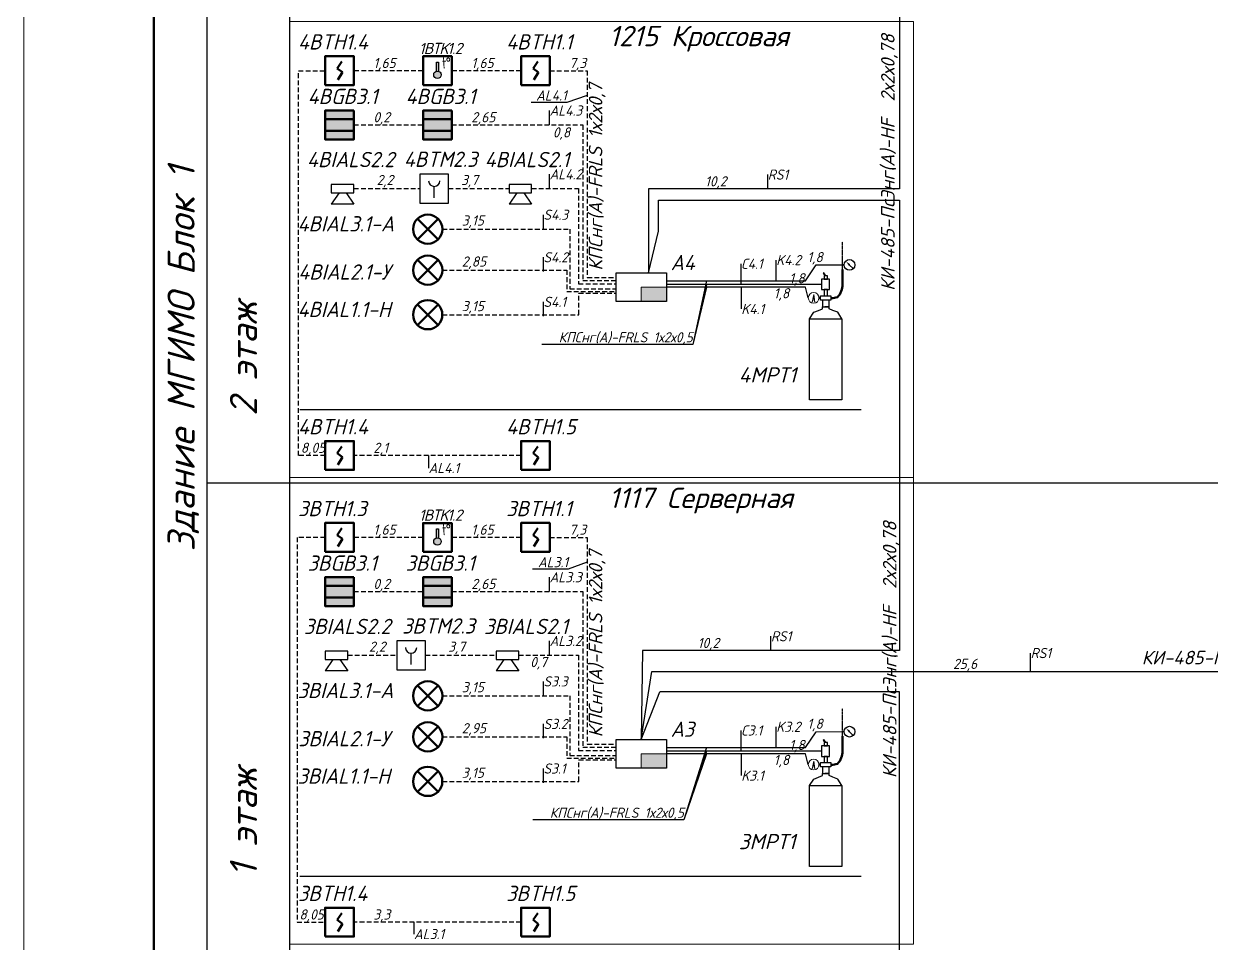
# Model space of a CAD drawing. Header units: millimetres. Extents: x -26895 to 107134, y 1241 to 21401.
# Drawn here: x 2357 to 11112, y 7568 to 14346 of the extents above; entities that cross this region are included whole.
import ezdxf
from ezdxf import colors
from ezdxf.entities.mleader import LeaderData, LeaderLine
from ezdxf.math import Vec2, Vec3

# ---------------------------------------------------------------- set-up
doc = ezdxf.new("R2010")
doc.units = ezdxf.units.MM
for name, pattern in [('1TS06', [15.375, 6, -0.15, 0.075, -0.15, 9]), ('DASHED', [7, 5, -2, 0]), ('штриховая', [0.75, 0.5, -0.25])]:
    doc.linetypes.add(name, pattern=pattern)
for name, color, linetype, lineweight in [('.', 7, 'Continuous', 50), ('013', 7, 'Continuous', 18), ('ПС', 1, 'Continuous', 50), ('размер КЛАДОЧНЫЙ2', 204, 'Continuous', 5)]:
    doc.layers.add(name, color=color, linetype=linetype, lineweight=lineweight)
doc.layers.add('АГПТ', color=7, linetype='Continuous')
doc.styles.add('GOST-2.304_Type-B_italic', font='GOST_Common Italic.ttf')
doc.styles.get("Standard").update_dxf_attribs({"font": 'arial.ttf'})
doc.styles.add('Архитектурный', font='isocpeui.ttf')

# ---------------------------------------------------------------- blocks, each defined once
blk = doc.blocks.new('*U38')
at = {"lineweight": 0}
blk.add_lwpolyline([(-292, -5), (5, -5), (5, 415), (-292, 415)], close=True, dxfattribs=at)
at = {"color": 0, "linetype": 'Continuous', "lineweight": 50}
blk.add_lwpolyline([(-272, 410), (0, 410), (0, 0), (-272, 0)], close=True, dxfattribs=at)
blk = doc.blocks.new('BTH')
at = {"layer": 'ПС', "color": 1}
for p, q in [((-276774, 250884), (-276856, 250767)), ((-276856, 250767), (-276765, 250699)), ((-276764, 250699), (-276844, 250567))]:
    blk.add_line(p, q, dxfattribs=at)
blk.add_lwpolyline([(-277065, 250476), (-276565, 250476), (-276565, 250976), (-277065, 250976)], close=True, dxfattribs=at)
blk = doc.blocks.new('BTK')
at = {"layer": '.'}
h = blk.add_hatch(color=1, dxfattribs=at)
h.dxf.hatch_style = 1
h.paths.add_polyline_path([(-660863, 516880, 1), (-660962, 516880, 1)])
h.paths.add_polyline_path([(-660925, 516928, -0.141606), (-660898, 516927), (-660898, 517050), (-660925, 517050)])
at = {"layer": 'АГПТ', "color": 1}
blk.add_lwpolyline([(-660925, 516928), (-660925, 517050), (-660898, 517050), (-660898, 516927)], dxfattribs=at)
blk.add_circle((-660913, 516880), 49.6, dxfattribs=at)
at = {"layer": 'ПС', "color": 1}
blk.add_lwpolyline([(-661105, 516742), (-660720, 516742), (-660720, 517127), (-661105, 517127)], close=True, dxfattribs=at)
at = {"layer": 'АГПТ', "color": 1, "linetype": 'DASHED', "insert": (-660847, 517113), "char_height": 150, "attachment_point": 1, "style": 'Архитектурный'}
blk.add_mtext_dynamic_manual_height_columns('{\\Q-15;\\W0.8;\\T0.75;t%%D}', width=2688.67, gutter_width=1, heights=[0], dxfattribs=at)
blk = doc.blocks.new('BIAL')
at = {"layer": 'ПС', "color": 3}
for p, q in [((252503, 344100), (253015, 343588)), ((252503, 343588), (253015, 344100))]:
    blk.add_line(p, q, dxfattribs=at)
blk.add_circle((252759, 343844), 362, dxfattribs=at)
blk = doc.blocks.new('BIAS')
at = {"layer": 'размер КЛАДОЧНЫЙ2', "color": 4, "linetype": 'Continuous', "lineweight": 30}
for p, q in [((-819752, 54162), (-819655, 54229)), ((-819655, 54229), (-819655, 54033)), ((-819752, 54100), (-819655, 54033))]:
    blk.add_line(p, q, dxfattribs=at)
blk.add_lwpolyline([(-819825, 54033), (-819752, 54033), (-819752, 54229), (-819825, 54229)], close=True, dxfattribs=at)
blk = doc.blocks.new('Геркон')
at = {"ltscale": 50}
h = blk.add_hatch(color=5, dxfattribs=at)
h.paths.add_polyline_path([(184164, -2159), (184164, -2309), (184664, -2309), (184664, -2159)])
h.paths.add_polyline_path([(184664, -2659), (184664, -2509), (184164, -2509), (184164, -2659)])
at = {"linetype": '1TS06', "true_color": 0xffffff}
blk.add_hatch(color=7, dxfattribs=at).paths.add_polyline_path([(184164, -2309), (184164, -2509), (184664, -2509), (184664, -2309)])
at = {"layer": 'ПС', "color": 5}
for p, q in [((184164, -2309), (184664, -2309)), ((184164, -2509), (184664, -2509))]:
    blk.add_line(p, q, dxfattribs=at)
blk.add_lwpolyline([(184164, -2659), (184664, -2659), (184664, -2159), (184164, -2159)], close=True, dxfattribs=at)
blk = doc.blocks.new('ЭДУ')
at = {"color": 5, "lineweight": 30}
blk.add_line((-820922, 54640), (-820922, 54738), dxfattribs=at)
blk.add_lwpolyline([(-821047, 54594), (-820797, 54594), (-820797, 54844), (-821047, 54844)], close=True, dxfattribs=at)
blk.add_arc((-820922, 54788), 49.5, 182.4442, 357.5558, dxfattribs=at)

msp = doc.modelspace()

# ---------------------------------------------------------------- hatches: boundary and pattern name
h = msp.add_hatch(color=6)
h.dxf.hatch_style = 1
h.paths.add_polyline_path([(8450.5, 12573.3), (8439.7, 12562.6), (8421.4, 12591.7)])
h = msp.add_hatch(color=6)
h.dxf.hatch_style = 1
h.paths.add_polyline_path([(8450.5, 9133.3), (8439.7, 9122.6), (8421.4, 9151.7)])
at = {"layer": 'АГПТ', "linetype": 'ByBlock', "lineweight": 5}
h = msp.add_hatch(color=1, dxfattribs=at)
h.dxf.hatch_style = 1
h.paths.add_polyline_path([(7095.7, 12299), (7095.7, 12404.1), (6909.8, 12404.1), (6909.8, 12299)])
h = msp.add_hatch(color=1, dxfattribs=at)
h.dxf.hatch_style = 1
h.paths.add_polyline_path([(7095.7, 8859), (7095.7, 8964.1), (6909.8, 8964.1), (6909.8, 8859)])

# ---------------------------------------------------------------- linework, layer by layer
at = {"color": 1, "ltscale": 100}
for p, q in [((8245.5, 12245.1), (8245.5, 12258.8)), ((8245.5, 12258.8), (8276.1, 12258.8)), ((8294, 12258.8), (8263.4, 12258.8)), ((8294, 12245.1), (8294, 12258.8)), ((8151, 12170.5), (8181.5, 12218.8)), ((8181.5, 12218.8), (8217, 12233.4)), ((8217, 12233.4), (8245.5, 12245.1)), ((8322.5, 12233.4), (8294, 12245.1)), ((8358, 12218.8), (8322.5, 12233.4)), ((8388.5, 12170.5), (8358, 12218.8)), ((8151, 8730.5), (8181.5, 8778.8)), ((8181.5, 8778.8), (8217, 8793.4)), ((8217, 8793.4), (8245.5, 8805.1)), ((8245.5, 8805.1), (8245.5, 8818.8)), ((8245.5, 8818.8), (8276.1, 8818.8)), ((8294, 8818.8), (8263.4, 8818.8)), ((8294, 8805.1), (8294, 8818.8)), ((8322.5, 8793.4), (8294, 8805.1)), ((8358, 8778.8), (8322.5, 8793.4)), ((8388.5, 8730.5), (8358, 8778.8))]:
    msp.add_line(p, q, dxfattribs=at)
at = {"color": 244, "linetype": 'штриховая', "lineweight": 30, "true_color": 0x991b1e}
for points in [[(8393.6, 12534.1), (8393.6, 12739.1)], [(8393.6, 9094.1), (8393.6, 9299.1)]]:
    msp.add_lwpolyline(points, dxfattribs=at)
at = {"color": 6}
for points in [[(8469, 12543.1), (8444.6, 12567.5)], [(8469, 9103.1), (8444.6, 9127.5)]]:
    msp.add_lwpolyline(points, dxfattribs=at)
at = {"color": 1, "ltscale": 100}
for points in [[(8237.4, 12385.8), (8298.3, 12385.8), (8298.3, 12462.7), (8237.4, 12462.7)], [(8257.1, 12341.4), (8283.1, 12341.4), (8283.1, 12385.8), (8257.1, 12385.8)], [(8308.5, 12309), (8231, 12309), (8231, 12341.4), (8308.5, 12341.4)], [(8245.5, 12258.8), (8294, 12258.8), (8294, 12309), (8245.5, 12309)], [(8388.5, 11573.6), (8151, 11573.6), (8151, 12170.5), (8388.5, 12170.5)], [(8237.4, 8945.8), (8298.3, 8945.8), (8298.3, 9022.7), (8237.4, 9022.7)], [(8257.1, 8901.4), (8283.1, 8901.4), (8283.1, 8945.8), (8257.1, 8945.8)], [(8308.5, 8869), (8231, 8869), (8231, 8901.4), (8308.5, 8901.4)], [(8245.5, 8818.8), (8294, 8818.8), (8294, 8869), (8245.5, 8869)], [(8388.5, 8133.6), (8151, 8133.6), (8151, 8730.5), (8388.5, 8730.5)]]:
    msp.add_lwpolyline(points, close=True, dxfattribs=at)
at = {"color": 42, "lineweight": 20}
for points in [[(8181.2, 12350.4), (8170.1, 12294.2), (8180.5, 12325.2)], [(8181.2, 12350.4), (8189.2, 12293.7), (8180.5, 12325.2)], [(8181.2, 8910.4), (8170.1, 8854.2), (8180.5, 8885.2)], [(8181.2, 8910.4), (8189.2, 8853.7), (8180.5, 8885.2)]]:
    msp.add_lwpolyline(points, dxfattribs=at)
at = {"color": 6, "ltscale": 100}
for centre in [(8445.1, 12568), (8445.1, 9128)]:
    msp.add_circle(centre, 39.6, dxfattribs=at)
at = {"color": 42, "lineweight": 20}
for centre in [(8180.5, 12325.2), (8180.5, 8885.2)]:
    msp.add_circle(centre, 39.6, dxfattribs=at)
at = {"color": 1, "lineweight": 50}
for points in [[(8308.5, 12323.4), (8325.4, 12323.7), (8360.7, 12324.4), (8396.7, 12389.5), (8393.1, 12459.9), (8393.5, 12513.4), (8393.6, 12534.1)], [(8308.5, 8883.4), (8325.4, 8883.7), (8360.7, 8884.4), (8396.7, 8949.5), (8393.1, 9019.9), (8393.5, 9073.4), (8393.6, 9094.1)]]:
    msp.add_open_spline(points, degree=3, knots=[0, 0, 0, 0, 47.564352, 99.042041, 197.472093, 259.513479, 259.513479, 259.513479, 259.513479], dxfattribs=at)
at = {"layer": '013', "color": 165, "lineweight": 30, "ltscale": 3, "true_color": 0x5e67af}
for points in [[(7095.7, 12451.4), (8119.5, 12451.4), (8200.1, 12567.7), (8405.5, 12568)], [(7095.7, 9011.4), (8119.5, 9011.4), (8200.1, 9127.7), (8405.5, 9128)]]:
    msp.add_lwpolyline(points, dxfattribs=at)
at = {"layer": '013', "color": 5, "lineweight": 30, "ltscale": 3}
for points in [[(8237.4, 12424.2), (7095.7, 12424.2)], [(8237.4, 8984.2), (7095.7, 8984.2)]]:
    msp.add_lwpolyline(points, dxfattribs=at)
at = {"layer": '013', "color": 67, "lineweight": 30, "ltscale": 3, "true_color": 0x727430}
for points in [[(8140.9, 12326.8), (8119.5, 12404.1), (7095.7, 12404.1)], [(8140.9, 8886.8), (8119.5, 8964.1), (7095.7, 8964.1)]]:
    msp.add_lwpolyline(points, dxfattribs=at)
at = {"layer": 'АГПТ'}
for points in [[(3707, 21161.4), (3707, 1481.4)], [(4319.5, 4121.4), (4319.5, 21161.4)], [(4392.5, 11502.5), (8531.7, 11502.5)], [(3707, 10961.4), (16372.6, 10961.4)], [(4392.5, 8062.5), (8531.7, 8062.5)]]:
    msp.add_lwpolyline(points, dxfattribs=at)
at = {"layer": 'АГПТ', "color": 6}
for points in [[(6909.8, 19309.2), (6909.8, 19799.6), (8813.7, 19799.6), (8813.7, 16443.6), (6964, 16443.6), (6964, 15869.2), (7029.7, 16062.5), (7029.7, 16381.6), (8813.7, 16381.6), (8813.7, 13128.1), (6964, 13128.1), (6964, 12509.2), (7037.4, 12817.2), (7037.4, 13045.3), (8813.7, 13045.3), (8813.7, 9725.1), (6917.7, 9725.1), (6909.8, 9069.2), (6987.2, 9570.1), (13770.2, 9570.1), (13770.2, 9929.4), (14025.7, 9929.4)], [(12910.9, 5338.9), (12910.9, 4553), (8797.4, 4553), (8797.4, 6209.2), (6962.9, 6209.2), (6962.9, 5629.2), (6871.2, 5953.4), (6871.2, 6425.4), (8813.7, 6425.4), (8813.7, 9422.5), (7046, 9422.5), (7046, 9422.5), (7046, 9422.5), (7046, 9422.5)]]:
    msp.add_lwpolyline(points, dxfattribs=at)
at = {"layer": 'АГПТ', "color": 252, "lineweight": 15}
for points in [[(8917, 14361.4), (4319.5, 14361.4), (4319.5, 11001.4), (8917, 11001.4)], [(8917, 11001.4), (4319.5, 11001.4), (4319.5, 7561.4), (8917, 7561.4)]]:
    msp.add_lwpolyline(points, close=True, dxfattribs=at)
at = {"layer": 'АГПТ', "color": 1, "linetype": 'штриховая', "lineweight": 30, "ltscale": 70}
for points in [[(4578.5, 11163.4), (4382.8, 11163.4), (4382.8, 13999.9), (4578.5, 13999.9)], [(5300.7, 13999.9), (4790.8, 13999.9)], [(6023, 13999.9), (5513, 13999.9)], [(6235.2, 13999.9), (6511.5, 13999.9), (6511.5, 12475.4), (6723.8, 12475.4)], [(6023, 11163.4), (4790.8, 11163.4)], [(4578.5, 10559.9), (4372.5, 10559.9), (4372.5, 7723.4), (4578.5, 7723.4)], [(5300.7, 10559.9), (4790.8, 10559.9)], [(6023, 10559.9), (5513, 10559.9)], [(6235.2, 10559.9), (6511.5, 10559.9), (6511.5, 9035.4), (6723.8, 9035.4)], [(6023, 7723.4), (4790.8, 7723.4)]]:
    msp.add_lwpolyline(points, dxfattribs=at)
at = {"layer": 'АГПТ', "color": 1, "linetype": 'штриховая', "ltscale": 70}
for points in [[(4790.8, 13600.1), (5300.7, 13600.1)], [(5513, 13600.1), (6478.4, 13600.1), (6478.4, 12454.5), (6723.8, 12454.5)], [(4790.8, 13130.5), (5276.5, 13130.5)], [(5488.7, 13130.5), (5938.1, 13130.5)], [(6101.2, 13130.5), (6447.3, 13130.5), (6447.3, 12428.5), (6723.8, 12428.5)], [(4790.8, 10160.1), (5300.7, 10160.1)], [(5513, 10160.1), (6478.4, 10160.1), (6478.4, 9014.5), (6723.8, 9014.5)], [(4745, 9690.5), (5106.2, 9690.5)], [(5318.4, 9690.5), (5839.6, 9690.5)], [(6006, 9690.5), (6447.3, 9690.5), (6447.3, 8988.5), (6723.8, 8988.5)]]:
    msp.add_lwpolyline(points, dxfattribs=at)
at = {"layer": 'АГПТ', "color": 116, "linetype": 'штриховая', "ltscale": 70, "true_color": 0x136734}
for points in [[(5443.1, 12832), (6382.2, 12832), (6382.2, 12392.5), (6723.8, 12392.5)], [(5443, 12529.8), (6359.7, 12529.8), (6359.7, 12373.2), (6723.8, 12373.2)], [(5443, 12201.2), (6448.3, 12201.2), (6448.3, 12359.5), (6723.8, 12359.5)], [(5443.1, 9392), (6382.2, 9392), (6382.2, 8952.5), (6723.8, 8952.5)], [(5443, 9089.8), (6359.7, 9089.8), (6359.7, 8933.2), (6723.8, 8933.2)], [(5443, 8761.2), (6448.3, 8761.2), (6448.3, 8919.5), (6723.8, 8919.5)]]:
    msp.add_lwpolyline(points, dxfattribs=at)
at = {"layer": 'АГПТ', "color": 1, "linetype": 'штриховая', "lineweight": 30}
for points in [[(8405.5, 12568), (8393.6, 12568)], [(8405.5, 9128), (8393.6, 9128)]]:
    msp.add_lwpolyline(points, dxfattribs=at)
at = {"layer": 'АГПТ', "color": 251, "linetype": 'ByBlock', "lineweight": 5}
for points in [[(8484.7, 12568), (8489.1, 12568), (8489.1, 12568), (8484.7, 12568)], [(8484.7, 9128), (8489.1, 9128), (8489.1, 9128), (8484.7, 9128)]]:
    msp.add_lwpolyline(points, close=True, dxfattribs=at)
at = {"layer": 'АГПТ', "color": 1}
for points in [[(7095.7, 12299), (6723.8, 12299), (6723.8, 12509.2), (7095.7, 12509.2)], [(7095.7, 8859), (6723.8, 8859), (6723.8, 9069.2), (7095.7, 9069.2)]]:
    msp.add_lwpolyline(points, close=True, dxfattribs=at)
at = {"layer": 'АГПТ', "color": 5, "linetype": 'ByBlock', "lineweight": 30}
for points in [[(8269.5, 12488.8), (8256.7, 12509.5), (8251.5, 12506.3), (8262.3, 12488.8)], [(8269.5, 9048.8), (8256.7, 9069.5), (8251.5, 9066.3), (8262.3, 9048.8)]]:
    msp.add_lwpolyline(points, dxfattribs=at)
for points in [[(8257.1, 12462.7), (8283.1, 12462.7), (8283.1, 12488.8), (8257.1, 12488.8)], [(8257.1, 9022.7), (8283.1, 9022.7), (8283.1, 9048.8), (8257.1, 9048.8)]]:
    msp.add_lwpolyline(points, close=True, dxfattribs=at)
at = {"layer": 'АГПТ', "color": 1, "linetype": 'ByBlock', "lineweight": 5}
for points in [[(7095.7, 12299), (6909.8, 12299), (6909.8, 12404.1), (7095.7, 12404.1)], [(7095.7, 8859), (6909.8, 8859), (6909.8, 8964.1), (7095.7, 8964.1)]]:
    msp.add_lwpolyline(points, close=True, dxfattribs=at)
at = {"layer": 'АГПТ', "color": 251, "linetype": 'ByBlock', "lineweight": 30}
for points in [[(8231, 12327.4), (8220.1, 12327.4), (8220.1, 12322.8), (8231, 12322.8)], [(8231, 8887.4), (8220.1, 8887.4), (8220.1, 8882.8), (8231, 8882.8)]]:
    msp.add_lwpolyline(points, close=True, dxfattribs=at)
at = {"layer": 'АГПТ', "color": 6, "lineweight": 30}
msp.add_lwpolyline([(6909.8, 9069.2), (7046, 9422.5)], dxfattribs=at)

# ---------------------------------------------------------------- block references
at = {"xscale": 48, "yscale": 48, "zscale": 48}
msp.add_blockref('*U38', (16372.6, 1481.4), dxfattribs=at)
at = {"layer": 'АГПТ', "color": 1, "linetype": 'Continuous', "xscale": 0.4244625, "yscale": 0.4244625, "zscale": 0.4244625}
for p in [(122182.4, -92424), (123626.8, -92424), (122182.4, -95260.6), (123626.8, -95260.6), (122182.4, -95864), (123626.8, -95864), (122182.4, -98700.6), (123626.8, -98700.6)]:
    msp.add_blockref('BTH', p, dxfattribs=at)
at = {"layer": 'АГПТ'}
for name, p, xscale, yscale, zscale in [('BTK', (368908.6, -270314.1), 0.55, 0.55, 0.55), ('ЭДУ', (702284, -33322), 0.8489249999999996, 0.8489249999999996, 0.8489249999999996), ('BTK', (368908.6, -273754.1), 0.55, 0.55, 0.55), ('ЭДУ', (702113.6, -36762), 0.8489249999999996, 0.8489249999999996, 0.8489249999999996)]:
    msp.add_blockref(name, p, dxfattribs=dict(at, xscale=xscale, yscale=yscale, zscale=zscale))
at = {"layer": 'АГПТ', "color": 1, "xscale": 0.4244625, "yscale": 0.4244625, "zscale": 0.4244625, "rotation": 180}
for p in [(82961.3, 12577.4), (83683.5, 12577.4), (82961.3, 9137.4), (83683.5, 9137.4)]:
    msp.add_blockref('Геркон', p, dxfattribs=at)
at = {"layer": 'АГПТ', "xscale": 0.8489249999999996, "yscale": 0.8489249999999996, "zscale": 0.8489249999999996, "rotation": 270}
for p in [(-41245.7, -682808.6), (-39935.3, -682808.6), (-41291.4, -686248.6), (-40030.4, -686248.6)]:
    msp.add_blockref('BIAS', p, dxfattribs=at)
at = {"layer": 'АГПТ', "color": 5, "xscale": 0.2971237499999999, "yscale": 0.2971237499999999, "zscale": 0.2971237499999999}
for p, rotation in [((107499.6, -62268.6), 89.99999999999996), ((80436.1, 114693.8), 180), ((107499.5, -62899.5), 89.99999999999996), ((107499.6, -65708.6), 89.99999999999996), ((80436.1, 111253.8), 180), ((107499.5, -66339.5), 89.99999999999996)]:
    msp.add_blockref('BIAL', p, dxfattribs=dict(at, rotation=rotation))

# ---------------------------------------------------------------- texts
at = {"layer": 'АГПТ', "linetype": 'DASHED', "attachment_point": 1, "style": 'Архитектурный'}
for s, width, insert, char_height in [('{\\C252;1215 Кроссовая}', 4012.725, (6670.6, 14330.3), 150), ('{\\T0.75;1BTK1.2}', 2688.671, (5270.7, 14205.2), 82.5), ('{\\C0;4МРТ1}', 2688.671, (7628.6, 11813.6), 112.5), ('{\\C252;1117 Серверная}', 4012.725, (6670.6, 10926.6), 150), ('{\\T0.75;1BTK1.2}', 2688.671, (5270.7, 10765.2), 82.5), ('{\\C0;3МРТ1}', 2688.671, (7628.6, 8373.6), 112.5)]:
    msp.add_mtext_dynamic_manual_height_columns(s, width=width, gutter_width=1, heights=[0], dxfattribs=dict(at, insert=insert, char_height=char_height))
at = {"layer": 'АГПТ', "color": 1, "linetype": 'штриховая', "lineweight": 30, "char_height": 100, "width": 2660.544, "attachment_point": 1, "rotation": 90, "style": 'GOST-2.304_Type-B_italic'}
for s, insert in [('{\\fISOCPEUR|b0|i1|c204|p34;\\C0;КИ-485-ПсЭнг(А)-HF  2х2х0,78}', (8677.7, 12377.3)), ('{\\fISOCPEUR|b0|i1|c204|p34;\\C0;КПСнг(А)-FRLS 1х2х0,7}', (6522.9, 12525.8)), ('{\\fISOCPEUR|b0|i1|c204|p34;\\C0;КИ-485-ПсЭнг(А)-HF  2х2х0,78}', (8691.3, 8785.2)), ('{\\fISOCPEUR|b0|i1|c204|p34;\\C0;КПСнг(А)-FRLS 1х2х0,7}', (6522.9, 9085.8))]:
    msp.add_mtext(s, dxfattribs=dict(at, insert=insert))
at = {"layer": 'АГПТ', "color": 1, "linetype": 'штриховая', "lineweight": 30, "attachment_point": 1, "style": 'GOST-2.304_Type-B_italic'}
for s, insert, char_height, width in [('{\\C0;4BTH1.4}', (4378.8, 14268.5), 112.5, 606.258), ('{\\C0;4BTH1.1}', (5913.9, 14268.5), 112.5, 606.258), ('{\\C0;1,65}', (4934.2, 14094.4), 75, 606.258), ('{\\C0;1,65}', (5656.4, 14094.4), 75, 606.258), ('{\\C0;7,3}', (6378.6, 14094.4), 75, 606.258), ('{\\C0;4BGB3.1}', (4450.1, 13866.6), 112.5, 606.258), ('{\\C0;4BGB3.1}', (5172.3, 13866.6), 112.5, 606.258), ('{\\C0;0,2}', (4934.2, 13694.5), 75, 606.258), ('{\\C0;2,65}', (5656.4, 13694.5), 75, 606.258), ('{\\C0;0,8}', (6257.9, 13582.7), 75, 606.258), ('{\\C0;4BIALS2.2}', (4445.1, 13401.2), 112.5, 606.258), ('{\\C0;4BTM2.3}', (5158.9, 13403.2), 112.5, 606.258), ('{\\C0;4BIALS2.1}', (5755.5, 13401.2), 112.5, 606.258), ('{\\C0;2,2}', (4958.6, 13231.7), 75, 606.258), ('{\\C0;3,7}', (5581.3, 13231.7), 75, 606.258), ('{\\C0;10,2}', (7379.7, 13222.2), 75, 606.258), ('{\\C0;4BIAL3.1-A}', (4375.6, 12927.4), 112.5, 606.258), ('{\\C0;3,15}', (5586.5, 12933.2), 75, 606.258), ('{\\C0;2,85}', (5586.5, 12630.9), 75, 606.258), ('{\\C0;А4}', (7126.7, 12642.1), 112.5, 606.258), ('{\\C0;1,8}', (8133.7, 12663.2), 75, 606.258), ('{\\C0;4BIAL2.1-У}', (4380.7, 12572.5), 112.5, 606.258), ('{\\C0;1,8}', (8000.5, 12507.3), 75, 606.258), ('{\\C0;1,8}', (7886.3, 12397), 75, 606.258), ('{\\C0;4BIAL1.1-H}', (4375.5, 12296.5), 112.5, 606.258), ('{\\C0;3,15}', (5586.4, 12302.3), 75, 606.258), ('{\\C0;4BTH1.4}', (4378.8, 11432), 112.5, 606.258), ('{\\C0;4BTH1.5}', (5913.9, 11432), 112.5, 606.258), ('{\\C0;8,05}', (4399.2, 11257.8), 75, 606.258), ('{\\C0;2,1}', (4934.2, 11257.8), 75, 606.258), ('{\\C0;3BTH1.3}', (4378.8, 10828.5), 112.5, 606.258), ('{\\C0;3BTH1.1}', (5913.9, 10828.5), 112.5, 606.258), ('{\\C0;1,65}', (4934.2, 10654.4), 75, 606.258), ('{\\C0;1,65}', (5656.4, 10654.4), 75, 606.258), ('{\\C0;7,3}', (6378.6, 10654.4), 75, 606.258), ('{\\C0;3BGB3.1}', (4450.1, 10426.6), 112.5, 606.258), ('{\\C0;3BGB3.1}', (5172.3, 10426.6), 112.5, 606.258), ('{\\C0;0,2}', (4934.2, 10254.5), 75, 606.258), ('{\\C0;2,65}', (5656.4, 10254.5), 75, 606.258), ('{\\C0;3BIALS2.2}', (4422.2, 9959.7), 112.5, 606.258), ('{\\C0;3BTM2.3}', (5146.1, 9963.2), 112.5, 606.258), ('{\\C0;3BIALS2.1}', (5750.7, 9959.7), 112.5, 606.258), ('{\\C0;10,2}', (7325.4, 9819.2), 75, 606.258), ('{\\C0;2,2}', (4901.9, 9791.7), 75, 606.258), ('{\\C0;3,7}', (5486.2, 9791.7), 75, 606.258), ('{\\fISOCPEUR|b0|i1|c204|p34;\\C0;КИ-485-ПсЭнг(А)-HF  2х2х0,78}', (10599.7, 9723.9), 100, 2660.544), ('{\\C0;0,7}', (6090.6, 9678.1), 75, 606.258), ('{\\C0;25,6}', (9208.9, 9665), 75, 606.258), ('{\\C0;3BIAL3.1-A}', (4375.6, 9487.4), 112.5, 606.258), ('{\\C0;3,15}', (5586.5, 9493.2), 75, 606.258), ('{\\C0;А3}', (7126.7, 9202.1), 112.5, 606.258), ('{\\C0;1,8}', (8133.7, 9223.2), 75, 606.258), ('{\\C0;3BIAL2.1-У}', (4380.7, 9132.5), 112.5, 606.258), ('{\\C0;2,95}', (5586.5, 9190.9), 75, 606.258), ('{\\C0;1,8}', (8000.5, 9067.3), 75, 606.258), ('{\\C0;1,8}', (7886.3, 8957), 75, 606.258), ('{\\C0;3BIAL1.1-H}', (4375.5, 8856.5), 112.5, 606.258), ('{\\C0;3,15}', (5586.4, 8862.3), 75, 606.258), ('{\\C0;3BTH1.4}', (4378.8, 7992), 112.5, 606.258), ('{\\C0;3BTH1.5}', (5913.9, 7992), 112.5, 606.258), ('{\\C0;8,05}', (4388.9, 7817.8), 75, 606.258), ('{\\C0;3,3}', (4934.2, 7817.8), 75, 606.258)]:
    msp.add_mtext(s, dxfattribs=dict(at, insert=insert, char_height=char_height, width=width))
at = {"layer": 'АГПТ', "linetype": 'DASHED', "char_height": 200, "attachment_point": 1, "rotation": 90, "style": 'Архитектурный'}
for s, insert in [('Здание МГИМО Блок 1', (3417, 10455.4)), ('2 этаж', (3876.4, 11456)), ('1 этаж', (3876.4, 8056))]:
    msp.add_mtext_dynamic_manual_height_columns(s, width=4012.725, gutter_width=1, heights=[0], dxfattribs=dict(at, insert=insert))

# ---------------------------------------------------------------- leaders
at = {"layer": '013', "color": 0, "lineweight": 15, "ltscale": 3}
ml = msp.add_multileader_mtext('Standard', dxfattribs=at)
ml.set_content('AL4.1', style='GOST-2.304_Type-B_italic')
ml.set_leader_properties()
ml.build(insert=Vec2(0, 0))
ml.multileader.update_dxf_attribs({"text_right_attachment_type": 6, "dogleg_length": 0.36, "arrow_head_size": 0.09})
ctx = ml.context
ctx.base_point, ctx.char_height, ctx.arrow_head_size, ctx.landing_gap_size, ctx.plane_origin = Vec3(6109.7, 13817.3), 75, 0.09, 0.045, Vec3(6563.9, 13977.8)
ctx.right_attachment, ctx.text_align_type = 6, 2
notes = []
notes.append((ctx, [(1, (1, 1, 0), (6360.9, 13764.8), (-1, 0), 0.36, [(0, [(6511.5, 13817.3)], 0, [])])]))
ctx.mtext.insert, ctx.mtext.alignment, ctx.mtext.flow_direction = Vec3(6360.5, 13854.8), 3, 5
ml = msp.add_multileader_mtext('Standard', dxfattribs=at)
ml.set_content('AL4.3', style='GOST-2.304_Type-B_italic')
ml.set_leader_properties()
ml.build(insert=Vec2(0, 0))
ml.multileader.update_dxf_attribs({"text_right_attachment_type": 6, "dogleg_length": 0.36, "arrow_head_size": 0.09})
ctx = ml.context
ctx.base_point, ctx.char_height, ctx.arrow_head_size, ctx.landing_gap_size, ctx.plane_origin = Vec3(6233.2, 13706.1), 75, 0.09, 0.045, Vec3(6233, 13866.6)
ctx.right_attachment = 6
notes.append((ctx, [(0, (1, 1, 0), (6233, 13706.1), (1, 0), 0.18, [(0, [(6233.2, 13600.1)], 0, [])])]))
ctx.mtext.insert, ctx.mtext.flow_direction = Vec3(6233.3, 13743.6), 5
ml = msp.add_multileader_mtext('Standard', dxfattribs=at)
ml.set_content('AL4.2', style='GOST-2.304_Type-B_italic')
ml.set_leader_properties()
ml.build(insert=Vec2(0, 0))
ml.multileader.update_dxf_attribs({"text_right_attachment_type": 6, "dogleg_length": 0.36, "arrow_head_size": 0.09})
ctx = ml.context
ctx.base_point, ctx.char_height, ctx.arrow_head_size, ctx.landing_gap_size, ctx.plane_origin = Vec3(6233.2, 13236.5), 75, 0.09, 0.045, Vec3(6233, 13397)
ctx.right_attachment = 6
notes.append((ctx, [(0, (1, 1, 0), (6233, 13236.5), (1, 0), 0.18, [(0, [(6233.2, 13130.5)], 0, [])])]))
ctx.mtext.insert, ctx.mtext.flow_direction = Vec3(6233.3, 13274), 5
ml = msp.add_multileader_mtext('Standard', dxfattribs=at)
ml.set_content('RS1', style='GOST-2.304_Type-B_italic')
ml.set_leader_properties()
ml.build(insert=Vec2(0, 0))
ml.multileader.update_dxf_attribs({"text_right_attachment_type": 6, "dogleg_length": 0.36, "arrow_head_size": 0.09})
ctx = ml.context
ctx.base_point, ctx.char_height, ctx.arrow_head_size, ctx.landing_gap_size, ctx.plane_origin = Vec3(7842.4, 13234.1), 75, 0.09, 0.045, Vec3(7842.2, 13394.6)
ctx.right_attachment = 6
notes.append((ctx, [(0, (1, 1, 0), (7842.2, 13234.1), (1, 0), 0.18, [(0, [(7842.4, 13128.1)], 0, [])])]))
ctx.mtext.insert, ctx.mtext.flow_direction = Vec3(7842.5, 13271.6), 5
ml = msp.add_multileader_mtext('Standard', dxfattribs=at)
ml.set_content('S4.3', style='GOST-2.304_Type-B_italic')
ml.set_leader_properties()
ml.build(insert=Vec2(0, 0))
ml.multileader.update_dxf_attribs({"text_right_attachment_type": 6, "dogleg_length": 0.36, "arrow_head_size": 0.09})
ctx = ml.context
ctx.base_point, ctx.char_height, ctx.arrow_head_size, ctx.landing_gap_size, ctx.plane_origin = Vec3(6188.3, 12938.1), 75, 0.09, 0.045, Vec3(6188.1, 13098.5)
ctx.right_attachment = 6
notes.append((ctx, [(0, (1, 1, 0), (6188.1, 12938.1), (1, 0), 0.18, [(0, [(6188.3, 12832)], 0, [])])]))
ctx.mtext.insert, ctx.mtext.flow_direction = Vec3(6188.3, 12975.6), 5
ml = msp.add_multileader_mtext('Standard', dxfattribs=at)
ml.set_content('S4.2', style='GOST-2.304_Type-B_italic')
ml.set_leader_properties()
ml.build(insert=Vec2(0, 0))
ml.multileader.update_dxf_attribs({"text_right_attachment_type": 6, "dogleg_length": 0.36, "arrow_head_size": 0.09})
ctx = ml.context
ctx.base_point, ctx.char_height, ctx.arrow_head_size, ctx.landing_gap_size, ctx.plane_origin = Vec3(6188.3, 12624.6), 75, 0.09, 0.045, Vec3(6188.1, 12785.1)
ctx.right_attachment = 6
notes.append((ctx, [(0, (1, 1, 0), (6188.1, 12624.6), (1, 0), 0.18, [(0, [(6188.3, 12518.6)], 0, [])])]))
ctx.mtext.insert, ctx.mtext.flow_direction = Vec3(6188.3, 12662.1), 5
ml = msp.add_multileader_mtext('Standard', dxfattribs=at)
ml.set_content('С4.1', style='GOST-2.304_Type-B_italic')
ml.set_leader_properties()
ml.build(insert=Vec2(0, 0))
ml.multileader.update_dxf_attribs({"text_right_attachment_type": 6, "dogleg_length": 0.36, "arrow_head_size": 0.09})
ctx = ml.context
ctx.base_point, ctx.char_height, ctx.arrow_head_size, ctx.landing_gap_size, ctx.plane_origin = Vec3(7646.2, 12576.6), 75, 0.09, 0.045, Vec3(7646, 12424.2)
ctx.right_attachment = 6
notes.append((ctx, [(0, (1, 1, 0), (7646, 12576.6), (1, 0), 0.18, [(0, [(7646, 12424.2)], 0, [])])]))
ctx.mtext.insert, ctx.mtext.flow_direction = Vec3(7646.3, 12614.1), 5
ml = msp.add_multileader_mtext('Standard', dxfattribs=at)
ml.set_content('K4.2', style='GOST-2.304_Type-B_italic')
ml.set_leader_properties()
ml.build(insert=Vec2(0, 0))
ml.multileader.update_dxf_attribs({"text_right_attachment_type": 6, "dogleg_length": 0.36, "arrow_head_size": 0.09})
ctx = ml.context
ctx.base_point, ctx.char_height, ctx.arrow_head_size, ctx.landing_gap_size, ctx.plane_origin = Vec3(7904.5, 12603.8), 75, 0.09, 0.045, Vec3(7904.3, 12451.4)
ctx.right_attachment = 6
notes.append((ctx, [(0, (1, 1, 0), (7904.3, 12603.8), (1, 0), 0.18, [(0, [(7904.3, 12451.4)], 0, [])])]))
ctx.mtext.insert, ctx.mtext.flow_direction = Vec3(7904.5, 12641.3), 5
ml = msp.add_multileader_mtext('Standard', dxfattribs=at)
ml.set_content('{\\fGOST Common|b0|i1|c204|p34;КПСнг(А)-FRLS 1х2х0,5}')
ml.set_leader_properties()
ml.build(insert=Vec2(0, 0))
ml.multileader.update_dxf_attribs({"text_right_attachment_type": 6, "dogleg_length": 0.36, "arrow_head_size": 0.09})
ctx = ml.context
ctx.base_point, ctx.char_height, ctx.arrow_head_size, ctx.landing_gap_size, ctx.plane_origin = Vec3(6220.6, 12027.5), 75, 0.09, 0.045, Vec3(7389.8, 12451.4)
ctx.right_attachment, ctx.text_align_type = 6, 2
notes.append((ctx, [(1, (1, 1, 0), (7289.8, 11982.5), (-1, 0), 0.36, [(0, [(7389.8, 12451.4)], 0, []), (1, [(7390.8, 12424.2)], 0, []), (2, [(7390.8, 12404.1)], 0, [])])]))
ctx.mtext.insert, ctx.mtext.alignment, ctx.mtext.flow_direction = Vec3(7289.4, 12072.5), 3, 5
ml = msp.add_multileader_mtext('Standard', dxfattribs=at)
ml.set_content('K4.1', style='GOST-2.304_Type-B_italic')
ml.set_leader_properties()
ml.build(insert=Vec2(0, 0))
ml.multileader.update_dxf_attribs({"text_right_attachment_type": 6, "dogleg_length": 0.36, "arrow_head_size": 0.09})
ctx = ml.context
ctx.base_point, ctx.char_height, ctx.arrow_head_size, ctx.landing_gap_size, ctx.plane_origin = Vec3(7646.9, 12243.6), 75, 0.09, 0.045, Vec3(7646.7, 12404.1)
ctx.right_attachment = 6
notes.append((ctx, [(0, (1, 1, 0), (7646.7, 12243.6), (1, 0), 0.18, [(0, [(7646.7, 12404.1)], 0, [])])]))
ctx.mtext.insert, ctx.mtext.flow_direction = Vec3(7647, 12281.1), 5
ml = msp.add_multileader_mtext('Standard', dxfattribs=at)
ml.set_content('S4.1', style='GOST-2.304_Type-B_italic')
ml.set_leader_properties()
ml.build(insert=Vec2(0, 0))
ml.multileader.update_dxf_attribs({"text_right_attachment_type": 6, "dogleg_length": 0.36, "arrow_head_size": 0.09})
ctx = ml.context
ctx.base_point, ctx.char_height, ctx.arrow_head_size, ctx.landing_gap_size, ctx.plane_origin = Vec3(6188.3, 12296), 75, 0.09, 0.045, Vec3(6188.1, 12456.5)
ctx.right_attachment = 6
notes.append((ctx, [(0, (1, 1, 0), (6188.1, 12296), (1, 0), 0.18, [(0, [(6188.3, 12190)], 0, [])])]))
ctx.mtext.insert, ctx.mtext.flow_direction = Vec3(6188.3, 12333.5), 5
ml = msp.add_multileader_mtext('Standard', dxfattribs=at)
ml.set_content('AL4.1', style='GOST-2.304_Type-B_italic')
ml.set_leader_properties()
ml.build(insert=Vec2(0, 0))
ml.multileader.update_dxf_attribs({"text_right_attachment_type": 6, "dogleg_length": 0.36, "arrow_head_size": 0.09})
ctx = ml.context
ctx.base_point, ctx.char_height, ctx.arrow_head_size, ctx.landing_gap_size, ctx.plane_origin = Vec3(5340.8, 11071), 75, 0.09, 0.045, Vec3(5340.6, 11231.5)
ctx.right_attachment = 6
notes.append((ctx, [(0, (1, 1, 0), (5340.6, 11071), (1, 0), 0.18, [(0, [(5340.8, 11163.4)], 0, [])])]))
ctx.mtext.insert, ctx.mtext.flow_direction = Vec3(5340.9, 11108.5), 5
ml = msp.add_multileader_mtext('Standard', dxfattribs=at)
ml.set_content('AL3.1', style='GOST-2.304_Type-B_italic')
ml.set_leader_properties()
ml.build(insert=Vec2(0, 0))
ml.multileader.update_dxf_attribs({"text_right_attachment_type": 6, "dogleg_length": 0.36, "arrow_head_size": 0.09})
ctx = ml.context
ctx.base_point, ctx.char_height, ctx.arrow_head_size, ctx.landing_gap_size, ctx.plane_origin = Vec3(6127.8, 10377.3), 75, 0.09, 0.045, Vec3(6563.9, 10537.8)
ctx.right_attachment, ctx.text_align_type = 6, 2
notes.append((ctx, [(1, (1, 1, 0), (6371.2, 10324.8), (-1, 0), 0.36, [(0, [(6511.5, 10377.3)], 0, [])])]))
ctx.mtext.insert, ctx.mtext.alignment, ctx.mtext.flow_direction = Vec3(6370.8, 10414.8), 3, 5
ml = msp.add_multileader_mtext('Standard', dxfattribs=at)
ml.set_content('AL3.3', style='GOST-2.304_Type-B_italic')
ml.set_leader_properties()
ml.build(insert=Vec2(0, 0))
ml.multileader.update_dxf_attribs({"text_right_attachment_type": 6, "dogleg_length": 0.36, "arrow_head_size": 0.09})
ctx = ml.context
ctx.base_point, ctx.char_height, ctx.arrow_head_size, ctx.landing_gap_size, ctx.plane_origin = Vec3(6233.2, 10266.1), 75, 0.09, 0.045, Vec3(6233, 10426.6)
ctx.right_attachment = 6
notes.append((ctx, [(0, (1, 1, 0), (6233, 10266.1), (1, 0), 0.18, [(0, [(6233.2, 10160.1)], 0, [])])]))
ctx.mtext.insert, ctx.mtext.flow_direction = Vec3(6233.3, 10303.6), 5
ml = msp.add_multileader_mtext('Standard', dxfattribs=at)
ml.set_content('AL3.2', style='GOST-2.304_Type-B_italic')
ml.set_leader_properties()
ml.build(insert=Vec2(0, 0))
ml.multileader.update_dxf_attribs({"text_right_attachment_type": 6, "dogleg_length": 0.36, "arrow_head_size": 0.09})
ctx = ml.context
ctx.base_point, ctx.char_height, ctx.arrow_head_size, ctx.landing_gap_size, ctx.plane_origin = Vec3(6233.2, 9796.5), 75, 0.09, 0.045, Vec3(6233, 9957)
ctx.right_attachment = 6
notes.append((ctx, [(0, (1, 1, 0), (6233, 9796.5), (1, 0), 0.18, [(0, [(6233.2, 9690.5)], 0, [])])]))
ctx.mtext.insert, ctx.mtext.flow_direction = Vec3(6233.3, 9834), 5
ml = msp.add_multileader_mtext('Standard', dxfattribs=at)
ml.set_content('RS1', style='GOST-2.304_Type-B_italic')
ml.set_leader_properties()
ml.build(insert=Vec2(0, 0))
ml.multileader.update_dxf_attribs({"text_right_attachment_type": 6, "dogleg_length": 0.36, "arrow_head_size": 0.09})
ctx = ml.context
ctx.base_point, ctx.char_height, ctx.arrow_head_size, ctx.landing_gap_size, ctx.plane_origin = Vec3(7865.7, 9831.1), 75, 0.09, 0.045, Vec3(7865.5, 9991.6)
ctx.right_attachment = 6
notes.append((ctx, [(0, (1, 1, 0), (7865.5, 9831.1), (1, 0), 0.18, [(0, [(7865.7, 9725.1)], 0, [])])]))
ctx.mtext.insert, ctx.mtext.flow_direction = Vec3(7865.7, 9868.6), 5
ml = msp.add_multileader_mtext('Standard', dxfattribs=at)
ml.set_content('RS1', style='GOST-2.304_Type-B_italic')
ml.set_leader_properties()
ml.build(insert=Vec2(0, 0))
ml.multileader.update_dxf_attribs({"text_right_attachment_type": 6, "dogleg_length": 0.36, "arrow_head_size": 0.09})
ctx = ml.context
ctx.base_point, ctx.char_height, ctx.arrow_head_size, ctx.landing_gap_size, ctx.plane_origin = Vec3(9780.3, 9707), 75, 0.09, 0.045, Vec3(9780.1, 9867.5)
ctx.right_attachment = 6
notes.append((ctx, [(0, (1, 1, 0), (9780.1, 9707), (1, 0), 0.18, [(0, [(9780.3, 9570.1)], 0, [])])]))
ctx.mtext.insert, ctx.mtext.flow_direction = Vec3(9780.3, 9744.5), 5
ml = msp.add_multileader_mtext('Standard', dxfattribs=at)
ml.set_content('S3.3', style='GOST-2.304_Type-B_italic')
ml.set_leader_properties()
ml.build(insert=Vec2(0, 0))
ml.multileader.update_dxf_attribs({"text_right_attachment_type": 6, "dogleg_length": 0.36, "arrow_head_size": 0.09})
ctx = ml.context
ctx.base_point, ctx.char_height, ctx.arrow_head_size, ctx.landing_gap_size, ctx.plane_origin = Vec3(6188.3, 9498.1), 75, 0.09, 0.045, Vec3(6188.1, 9658.5)
ctx.right_attachment = 6
notes.append((ctx, [(0, (1, 1, 0), (6188.1, 9498.1), (1, 0), 0.18, [(0, [(6188.3, 9392)], 0, [])])]))
ctx.mtext.insert, ctx.mtext.flow_direction = Vec3(6188.3, 9535.6), 5
ml = msp.add_multileader_mtext('Standard', dxfattribs=at)
ml.set_content('S3.2', style='GOST-2.304_Type-B_italic')
ml.set_leader_properties()
ml.build(insert=Vec2(0, 0))
ml.multileader.update_dxf_attribs({"text_right_attachment_type": 6, "dogleg_length": 0.36, "arrow_head_size": 0.09})
ctx = ml.context
ctx.base_point, ctx.char_height, ctx.arrow_head_size, ctx.landing_gap_size, ctx.plane_origin = Vec3(6188.3, 9184.6), 75, 0.09, 0.045, Vec3(6188.1, 9345.1)
ctx.right_attachment = 6
notes.append((ctx, [(0, (1, 1, 0), (6188.1, 9184.6), (1, 0), 0.18, [(0, [(6188.3, 9078.6)], 0, [])])]))
ctx.mtext.insert, ctx.mtext.flow_direction = Vec3(6188.3, 9222.1), 5
ml = msp.add_multileader_mtext('Standard', dxfattribs=at)
ml.set_content('K3.2', style='GOST-2.304_Type-B_italic')
ml.set_leader_properties()
ml.build(insert=Vec2(0, 0))
ml.multileader.update_dxf_attribs({"text_right_attachment_type": 6, "dogleg_length": 0.36, "arrow_head_size": 0.09})
ctx = ml.context
ctx.base_point, ctx.char_height, ctx.arrow_head_size, ctx.landing_gap_size, ctx.plane_origin = Vec3(7904.5, 9163.8), 75, 0.09, 0.045, Vec3(7904.3, 9011.4)
ctx.right_attachment = 6
notes.append((ctx, [(0, (1, 1, 0), (7904.3, 9163.8), (1, 0), 0.18, [(0, [(7904.3, 9011.4)], 0, [])])]))
ctx.mtext.insert, ctx.mtext.flow_direction = Vec3(7904.5, 9201.3), 5
ml = msp.add_multileader_mtext('Standard', dxfattribs=at)
ml.set_content('С3.1', style='GOST-2.304_Type-B_italic')
ml.set_leader_properties()
ml.build(insert=Vec2(0, 0))
ml.multileader.update_dxf_attribs({"text_right_attachment_type": 6, "dogleg_length": 0.36, "arrow_head_size": 0.09})
ctx = ml.context
ctx.base_point, ctx.char_height, ctx.arrow_head_size, ctx.landing_gap_size, ctx.plane_origin = Vec3(7646.2, 9136.6), 75, 0.09, 0.045, Vec3(7646, 8984.2)
ctx.right_attachment = 6
notes.append((ctx, [(0, (1, 1, 0), (7646, 9136.6), (1, 0), 0.18, [(0, [(7646, 8984.2)], 0, [])])]))
ctx.mtext.insert, ctx.mtext.flow_direction = Vec3(7646.3, 9174.1), 5
ml = msp.add_multileader_mtext('Standard', dxfattribs=at)
ml.set_content('{\\fGOST Common|b0|i1|c204|p34;КПСнг(А)-FRLS 1х2х0,5}')
ml.set_leader_properties()
ml.build(insert=Vec2(0, 0))
ml.multileader.update_dxf_attribs({"text_right_attachment_type": 6, "dogleg_length": 0.36, "arrow_head_size": 0.09})
ctx = ml.context
ctx.base_point, ctx.char_height, ctx.arrow_head_size, ctx.landing_gap_size, ctx.plane_origin = Vec3(6155, 8522.7), 75, 0.09, 0.045, Vec3(7389.8, 9011.4)
ctx.right_attachment, ctx.text_align_type = 6, 2
notes.append((ctx, [(1, (1, 1, 0), (7224.1, 8477.7), (-1, 0), 0.36, [(0, [(7389.8, 9011.4)], 0, []), (1, [(7390.8, 8984.2)], 0, []), (2, [(7390.8, 8964.1)], 0, [])])]))
ctx.mtext.insert, ctx.mtext.alignment, ctx.mtext.flow_direction = Vec3(7223.7, 8567.7), 3, 5
ml = msp.add_multileader_mtext('Standard', dxfattribs=at)
ml.set_content('K3.1', style='GOST-2.304_Type-B_italic')
ml.set_leader_properties()
ml.build(insert=Vec2(0, 0))
ml.multileader.update_dxf_attribs({"text_right_attachment_type": 6, "dogleg_length": 0.36, "arrow_head_size": 0.09})
ctx = ml.context
ctx.base_point, ctx.char_height, ctx.arrow_head_size, ctx.landing_gap_size, ctx.plane_origin = Vec3(7646.9, 8803.6), 75, 0.09, 0.045, Vec3(7646.7, 8964.1)
ctx.right_attachment = 6
notes.append((ctx, [(0, (1, 1, 0), (7646.7, 8803.6), (1, 0), 0.18, [(0, [(7646.7, 8964.1)], 0, [])])]))
ctx.mtext.insert, ctx.mtext.flow_direction = Vec3(7647, 8841.1), 5
ml = msp.add_multileader_mtext('Standard', dxfattribs=at)
ml.set_content('S3.1', style='GOST-2.304_Type-B_italic')
ml.set_leader_properties()
ml.build(insert=Vec2(0, 0))
ml.multileader.update_dxf_attribs({"text_right_attachment_type": 6, "dogleg_length": 0.36, "arrow_head_size": 0.09})
ctx = ml.context
ctx.base_point, ctx.char_height, ctx.arrow_head_size, ctx.landing_gap_size, ctx.plane_origin = Vec3(6188.3, 8856), 75, 0.09, 0.045, Vec3(6188.1, 9016.5)
ctx.right_attachment = 6
notes.append((ctx, [(0, (1, 1, 0), (6188.1, 8856), (1, 0), 0.18, [(0, [(6188.3, 8750)], 0, [])])]))
ctx.mtext.insert, ctx.mtext.flow_direction = Vec3(6188.3, 8893.5), 5
ml = msp.add_multileader_mtext('Standard', dxfattribs=at)
ml.set_content('AL3.1', style='GOST-2.304_Type-B_italic')
ml.set_leader_properties()
ml.build(insert=Vec2(0, 0))
ml.multileader.update_dxf_attribs({"text_right_attachment_type": 6, "dogleg_length": 0.36, "arrow_head_size": 0.09})
ctx = ml.context
ctx.base_point, ctx.char_height, ctx.arrow_head_size, ctx.landing_gap_size, ctx.plane_origin = Vec3(5233.4, 7635.9), 75, 0.09, 0.045, Vec3(5233.2, 7796.4)
ctx.right_attachment = 6
notes.append((ctx, [(0, (1, 1, 0), (5233.2, 7635.9), (1, 0), 0.18, [(0, [(5233.4, 7723.4)], 0, [])])]))
ctx.mtext.insert, ctx.mtext.flow_direction = Vec3(5233.5, 7673.4), 5
for ctx, leaders in notes:
    for number, flags, end, landing, length, lines in leaders:
        leader = LeaderData()
        leader.index, (leader.has_last_leader_line, leader.has_dogleg_vector, leader.attachment_direction) = number, flags
        leader.last_leader_point, leader.dogleg_vector, leader.dogleg_length = Vec3(end), Vec3(landing), length
        for number, points, colour, breaks in lines:
            line = LeaderLine()
            line.index, line.vertices, line.color, line.breaks = number, Vec3.list(points), colors.encode_raw_color(colour), breaks
            leader.lines.append(line)
        ctx.leaders.append(leader)

doc.saveas('drawing.dxf')
